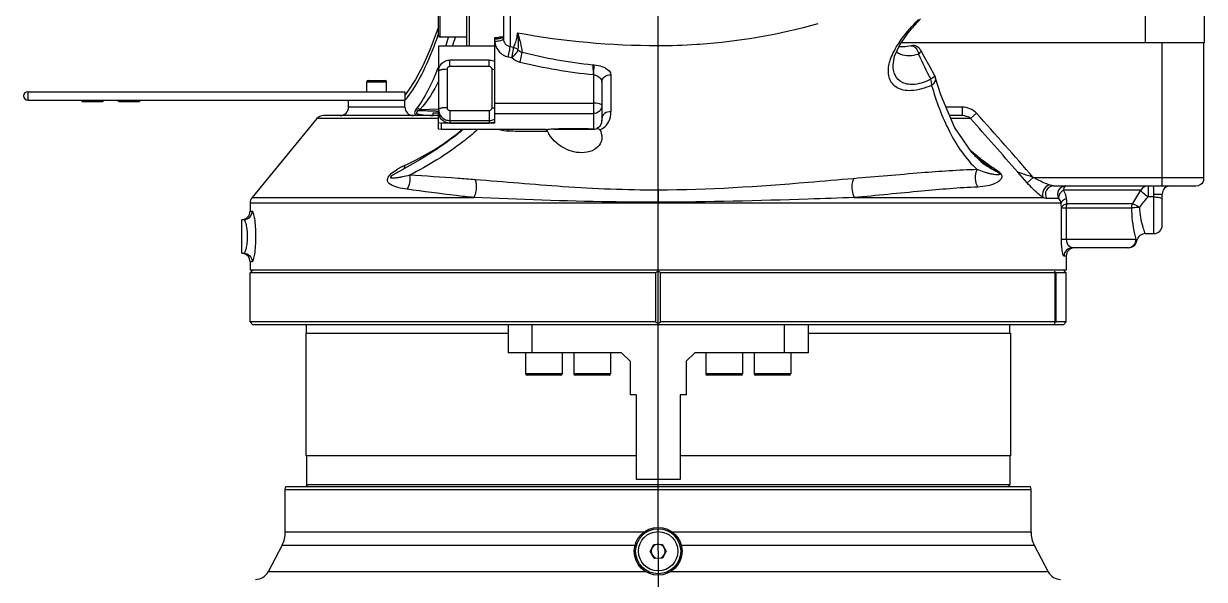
# Model space of a CAD drawing. Header units: millimetres. Extents: x 5828 to 7155, y 123 to 421.
# Drawn here: x 6346.48 to 6367.46, y 236.65 to 246.54 of the extents above; entities that cross this region are included whole.
import ezdxf

# ---------------------------------------------------------------- set-up
doc = ezdxf.new("R2010")
doc.units = ezdxf.units.MM
doc.linetypes.add('CENTER', pattern=[0.6, 0.375, -0.075, 0.075, -0.075])
doc.layers.add('中心线', color=7, linetype='Continuous')
doc.layers.add('外形图', color=7, linetype='Continuous')

msp = doc.modelspace()

# ---------------------------------------------------------------- linework, layer by layer
at = {"layer": '中心线', "linetype": 'CENTER', "ltscale": 30}
for q in [(6357.7575, 261.8058), (6357.7575, 224.6387)]:
    msp.add_line((6357.7575, 237.15), q, dxfattribs=at)
at = {"layer": '外形图', "color": 0, "linetype": 'Continuous'}
for p, q in [((6355.0074, 258.6249), (6355.0074, 246.2685)), ((6355.1258, 258.4543), (6355.1258, 246.1271)), ((6354.3574, 246.1333), (6354.3574, 258.2006)), ((6354.4074, 246.1333), (6354.4074, 258.2506)), ((6367.4631, 246.2003), (6367.4631, 248.4503)), ((6353.8574, 246.3178), (6353.8574, 247.0678)), ((6353.8824, 246.2928), (6353.8824, 247.0928)), ((6366.4131, 246.8828), (6366.4131, 246.2003)), ((6362.2174, 246.3944), (6362.4185, 246.6212)), ((6354.8574, 246.1333), (6353.8574, 246.1333)), ((6353.8574, 246.1333), (6353.8574, 245.689)), ((6354.3574, 246.2928), (6353.8824, 246.2928)), ((6354.8574, 244.7671), (6354.8574, 246.2886)), ((6355.1258, 246.1271), (6355.1894, 246.1143)), ((6362.0821, 246.2003), (6366.5763, 246.2003)), ((6362.0821, 246.2003), (6367.4551, 246.2003)), ((6362.2545, 246.1409), (6362.2546, 246.1409)), ((6366.7131, 243.6502), (6366.7131, 246.2003)), ((6367.4551, 246.2003), (6367.4631, 246.2003)), ((6367.4551, 243.7519), (6367.4551, 246.2003)), ((6355.0943, 245.9441), (6355.1598, 245.9308)), ((6353.8574, 245.689), (6353.8574, 244.9619)), ((6354.0074, 245.7228), (6354.0074, 245.0407)), ((6354.7574, 245.8877), (6354.0574, 245.8877)), ((6354.0574, 245.7715), (6354.0574, 245.8877)), ((6354.7574, 245.7715), (6354.0574, 245.7715)), ((6354.7574, 245.7715), (6354.7574, 245.8877)), ((6354.8074, 245.0407), (6354.8074, 245.7228)), ((6361.9326, 245.8019), (6361.9326, 245.802)), ((6352.5823, 245.5002), (6352.9324, 245.5002)), ((6352.5823, 245.3252), (6352.5823, 245.5002)), ((6352.6074, 245.5252), (6352.9074, 245.5252)), ((6352.9324, 245.3252), (6352.9324, 245.5002)), ((6356.6075, 245.6286), (6356.6075, 244.6502)), ((6356.7575, 245.497), (6356.7575, 244.8435)), ((6346.5577, 245.3252), (6353.2574, 245.3252)), ((6346.5577, 245.3252), (6346.5577, 245.1752)), ((6353.3124, 245.3338), (6353.2574, 245.2649)), ((6353.2574, 245.3252), (6353.2574, 245.1752)), ((6346.5577, 245.1752), (6353.2574, 245.1752)), ((6347.5097, 245.1752), (6347.5097, 245.1652)), ((6347.5097, 245.1652), (6347.9047, 245.1652)), ((6347.5247, 245.1502), (6347.5097, 245.1652)), ((6347.5247, 245.1502), (6347.8897, 245.1502)), ((6347.8897, 245.1502), (6347.9047, 245.1652)), ((6347.9047, 245.1752), (6347.9047, 245.1652)), ((6348.1597, 245.1752), (6348.1597, 245.1652)), ((6348.1597, 245.1652), (6348.5547, 245.1652)), ((6348.1747, 245.1502), (6348.1597, 245.1652)), ((6348.1747, 245.1502), (6348.5397, 245.1502)), ((6348.5397, 245.1502), (6348.5547, 245.1652)), ((6348.5547, 245.1752), (6348.5547, 245.1652)), ((6352.2573, 245.0502), (6352.2573, 245.1752)), ((6353.2574, 245.0502), (6353.2574, 245.1752)), ((6354.8574, 245.1229), (6356.6075, 245.1229)), ((6351.6932, 244.8454), (6350.5413, 243.4417)), ((6353.8574, 244.8454), (6351.6932, 244.8454)), ((6353.8574, 244.9002), (6351.8091, 244.9002)), ((6353.2574, 245.0502), (6352.2573, 245.0502)), ((6353.5209, 245.0098), (6353.8574, 245.0187)), ((6353.7574, 244.9502), (6353.8574, 244.9502)), ((6353.7574, 244.9002), (6353.7574, 244.9502)), ((6353.7691, 244.9773), (6353.7585, 244.9777)), ((6353.7903, 244.9765), (6353.7691, 244.9773)), ((6353.801, 244.9761), (6353.7903, 244.9765)), ((6353.8116, 244.9757), (6353.801, 244.9761)), ((6353.8222, 244.9753), (6353.8116, 244.9757)), ((6353.8328, 244.9748), (6353.8222, 244.9753)), ((6353.8434, 244.9744), (6353.8328, 244.9748)), ((6353.8541, 244.9739), (6353.8434, 244.9744)), ((6353.8574, 244.6588), (6353.8574, 244.9619)), ((6354.0574, 244.992), (6354.7574, 244.992)), ((6354.0574, 244.992), (6354.0574, 244.7671)), ((6354.7574, 244.992), (6354.7574, 244.7671)), ((6354.8574, 244.9347), (6356.6075, 244.9347)), ((6356.7575, 244.8434), (6356.7562, 244.8162)), ((6363.1583, 245.0502), (6362.8733, 245.0502)), ((6363.1583, 244.9002), (6362.9374, 244.9002)), ((6363.3066, 244.8454), (6362.9608, 244.8454)), ((6363.1583, 245.0502), (6363.1583, 244.9002)), ((6363.4127, 244.9405), (6363.3066, 244.8454)), ((6353.9074, 244.6502), (6353.8574, 244.6588)), ((6354.8574, 244.7671), (6353.9074, 244.7671)), ((6353.9074, 244.6502), (6353.9074, 244.7671)), ((6355.7574, 244.6502), (6353.9074, 244.6502)), ((6354.0574, 244.8121), (6354.7574, 244.8121)), ((6354.0574, 244.7671), (6354.7574, 244.7671)), ((6355.7575, 244.6502), (6355.7611, 244.6505)), ((6355.7594, 244.6504), (6355.7575, 244.6502)), ((6355.7648, 244.6507), (6355.7594, 244.6504)), ((6355.7611, 244.6505), (6355.763, 244.6506)), ((6355.763, 244.6506), (6355.799, 244.6529)), ((6355.9075, 244.6502), (6355.9075, 244.6586)), ((6356.6075, 244.6502), (6355.9075, 244.6502)), ((6355.7572, 244.6199), (6355.7646, 244.6199)), ((6355.7646, 244.6199), (6355.7895, 244.62)), ((6353.8374, 244.311), (6353.5246, 244.1136)), ((6353.8387, 244.3118), (6353.8374, 244.311)), ((6363.4548, 244.1174), (6363.3334, 244.2404)), ((6353.5246, 244.1136), (6353.1658, 243.9135)), ((6363.4548, 244.1174), (6363.4593, 244.1133)), ((6363.4632, 244.1254), (6363.468, 244.1217)), ((6363.477, 244.1431), (6363.4817, 244.1394)), ((6353.1656, 243.9134), (6353.1658, 243.9135)), ((6364.314, 243.705), (6364.1473, 243.8953)), ((6364.4226, 243.8002), (6364.314, 243.7051)), ((6364.4226, 243.8002), (6367.4551, 243.8002)), ((6364.781, 243.6502), (6367.3131, 243.6502)), ((6366.4623, 243.6502), (6366.4623, 243.454)), ((6350.5413, 243.4417), (6354.4806, 243.4417)), ((6357.7575, 243.5743), (6357.7582, 243.36)), ((6361.2409, 243.4417), (6364.5975, 243.4417)), ((6364.8749, 243.4233), (6364.6581, 243.4233)), ((6366.3359, 243.573), (6364.9574, 243.573)), ((6366.5631, 243.454), (6366.4623, 243.454)), ((6366.5631, 242.8002), (6366.5631, 243.5005)), ((6366.5631, 243.5002), (6366.7131, 243.5002)), ((6366.7131, 242.9502), (6366.7131, 243.5002)), ((6350.5073, 243.3465), (6364.9161, 243.3465)), ((6350.5073, 243.3465), (6350.5073, 243.2002)), ((6350.5073, 243.2002), (6350.5446, 243.2002)), ((6364.9245, 243.2613), (6365.0142, 243.2613)), ((6364.9245, 242.7002), (6364.9245, 243.2613)), ((6365.0142, 243.2613), (6366.1719, 243.2613)), ((6365.0142, 242.7002), (6365.0142, 243.2613)), ((6365.0216, 243.3342), (6366.1899, 243.3342)), ((6350.3573, 243.0502), (6350.3954, 243.0502)), ((6350.3573, 242.4502), (6350.3573, 243.0502)), ((6366.4131, 242.8002), (6366.5631, 242.8002)), ((6364.9245, 242.7002), (6366.2498, 242.7002)), ((6366.1173, 242.5502), (6365.1183, 242.5502)), ((6350.3573, 242.4502), (6350.3954, 242.4502)), ((6365.0077, 242.4002), (6364.9691, 242.4002)), ((6365.0077, 242.4002), (6365.0077, 242.1501)), ((6350.5446, 242.3001), (6350.5073, 242.3001)), ((6350.5073, 242.3001), (6350.5073, 242.1501)), ((6350.5573, 242.1501), (6350.5073, 242.1001)), ((6365.0076, 242.1501), (6350.5074, 242.1501)), ((6364.9577, 242.1501), (6365.0077, 242.1001)), ((6357.7143, 242.1001), (6350.5073, 242.1001)), ((6350.5073, 241.2301), (6350.5073, 242.1001)), ((6357.7143, 241.2301), (6357.7143, 242.1001)), ((6364.8121, 242.1001), (6357.8007, 242.1001)), ((6357.8007, 241.2301), (6357.8007, 242.1001)), ((6364.8121, 241.2301), (6364.8121, 242.1001)), ((6365.0077, 242.1001), (6364.8315, 242.1001)), ((6364.8315, 241.2301), (6364.8315, 242.1001)), ((6365.0077, 241.2301), (6365.0077, 242.1001)), ((6357.7143, 241.2301), (6350.5073, 241.2301)), ((6350.5573, 241.1801), (6350.5073, 241.2301)), ((6355.1055, 241.1801), (6350.5573, 241.1801)), ((6351.5073, 241.0301), (6351.5073, 241.1801)), ((6355.0949, 241.1801), (6355.0949, 240.6801)), ((6360.4096, 241.1801), (6355.1055, 241.1801)), ((6355.5156, 241.1801), (6355.5156, 240.6801)), ((6364.8121, 241.2301), (6357.8007, 241.2301)), ((6359.9994, 241.1801), (6359.9994, 240.6801)), ((6364.9577, 241.1801), (6360.4096, 241.1801)), ((6360.4201, 241.1801), (6360.4201, 240.6801)), ((6364.0077, 241.0301), (6364.0077, 241.1801)), ((6365.0077, 241.2301), (6364.8315, 241.2301)), ((6364.9577, 241.1801), (6365.0077, 241.2301)), ((6351.4948, 241.0301), (6355.0949, 241.0301)), ((6351.4948, 241.0301), (6351.4948, 238.85)), ((6360.4201, 241.0301), (6364.0202, 241.0301)), ((6364.0202, 241.0301), (6364.0202, 238.85)), ((6357.1075, 240.6801), (6355.095, 240.6801)), ((6355.4027, 240.6801), (6355.4027, 240.3051)), ((6356.0527, 240.6801), (6356.0527, 240.3051)), ((6356.2603, 240.6801), (6356.2603, 240.3051)), ((6356.9104, 240.6801), (6356.9104, 240.3051)), ((6357.1075, 240.6801), (6357.2575, 240.5301)), ((6358.2575, 240.5301), (6358.4075, 240.6801)), ((6360.4201, 240.6801), (6358.4075, 240.6801)), ((6358.6047, 240.6801), (6358.6047, 240.3051)), ((6359.2547, 240.6801), (6359.2547, 240.3051)), ((6359.4623, 240.6801), (6359.4623, 240.3051)), ((6360.1123, 240.6801), (6360.1123, 240.3051)), ((6357.2575, 240.5301), (6357.2575, 239.9301)), ((6358.2575, 240.5301), (6358.2575, 239.9301)), ((6356.0527, 240.3051), (6355.4027, 240.3051)), ((6356.0277, 240.2801), (6355.4277, 240.2801)), ((6356.9104, 240.3051), (6356.2603, 240.3051)), ((6356.8854, 240.2801), (6356.2853, 240.2801)), ((6359.2547, 240.3051), (6358.6047, 240.3051)), ((6359.2297, 240.2801), (6358.6297, 240.2801)), ((6360.1123, 240.3051), (6359.4623, 240.3051)), ((6360.0873, 240.2801), (6359.4873, 240.2801)), ((6357.365, 239.9301), (6357.2575, 239.9301)), ((6357.365, 239.9301), (6357.365, 238.43)), ((6358.2575, 239.9301), (6358.15, 239.9301)), ((6358.15, 239.9301), (6358.15, 238.43)), ((6357.365, 238.85), (6351.4948, 238.85)), ((6351.5073, 238.85), (6351.5073, 238.33)), ((6364.0202, 238.85), (6358.15, 238.85)), ((6364.0077, 238.85), (6364.0077, 238.33)), ((6358.15, 238.43), (6357.365, 238.43)), ((6351.1323, 238.25), (6351.1409, 238.3)), ((6351.1323, 238.25), (6364.3827, 238.25)), ((6351.1323, 237.4913), (6351.1323, 238.25)), ((6351.1409, 238.3), (6364.3741, 238.3)), ((6364.0077, 238.33), (6351.5073, 238.33)), ((6351.5246, 238.3), (6351.5073, 238.33)), ((6363.9904, 238.3), (6364.0077, 238.33)), ((6364.3827, 238.25), (6364.3741, 238.3)), ((6364.3827, 237.4913), (6364.3827, 238.25)), ((6357.5043, 237.4913), (6351.1323, 237.4913)), ((6364.3827, 237.4913), (6358.0107, 237.4913)), ((6351.0756, 237.2601), (6350.8274, 236.7843)), ((6351.0756, 237.2601), (6357.347, 237.26)), ((6357.6132, 237.1469), (6357.6827, 237.2734)), ((6357.688, 237.0235), (6357.6132, 237.1469)), ((6357.6827, 237.2734), (6357.827, 237.2765)), ((6357.827, 237.2765), (6357.9018, 237.153)), ((6357.9018, 237.153), (6357.8323, 237.0265)), ((6358.168, 237.26), (6364.4394, 237.2601)), ((6364.4394, 237.2601), (6364.6876, 236.7843)), ((6357.8323, 237.0265), (6357.688, 237.0235)), ((6357.5409, 236.7843), (6350.8274, 236.7843)), ((6364.6876, 236.7843), (6357.9741, 236.7843))]:
    msp.add_line(p, q, dxfattribs=at)
for points in [[(6353.8574, 246.4834), (6353.8493, 246.4584), (6353.7056, 246.0788), (6353.574, 245.7843), (6353.446, 245.5428), (6353.3124, 245.3338)], [(6361.9326, 245.802), (6361.9597, 245.9557), (6362.0526, 246.1579), (6362.2174, 246.3944)], [(6362.2546, 246.1409), (6362.1482, 246.1224), (6362.0363, 246.1216), (6362.036, 246.1217)], [(6362.6674, 245.6206), (6362.5881, 245.7587), (6362.4893, 245.9375), (6362.4219, 246.0644)], [(6363.3334, 244.2404), (6363.0246, 244.6959), (6362.7803, 245.2681), (6362.6824, 245.585)], [(6354.2701, 244.6502), (6354.1742, 244.5616), (6353.8387, 244.3118)]]:
    msp.add_lwpolyline(points, dxfattribs=at)
for radius in [0.425, 0.4, 0.35]:
    msp.add_circle((6357.7575, 237.15), radius, dxfattribs=at)
for centre, radius, start, end in [((6357.7481, 256.7218), 10.5772, 274.01818, 285.63952), ((6345.8041, 249.1466), 8.522, 340.72876, 340.91439), ((6353.8824, 246.3178), 0.025, 180, 270), ((6357.7574, 260.0198), 13.8738, 259.61895, 270.00041), ((6345.3781, 248.9537), 9.0557, 341.85383, 342.91218), ((6346.0656, 248.8606), 8.4874, 341.25652, 342.3897), ((6354.8594, 247.1304), 0.8418, 269.86304, 275.02469), ((6354.8593, 246.7646), 0.5023, 269.7855, 274.9755), ((6354.9387, 246.3789), 0.107, 291.99445, 295.00801), ((6354.8978, 246.8256), 0.5345, 279.16421, 281.33112), ((6354.9102, 246.7626), 0.4703, 281.36614, 281.99683), ((6354.9947, 246.2685), 0.0127, 352.26982, 359.97951), ((6357.7572, 256.7247), 10.5788, 270.0018, 273.71925), ((6362.289, 245.9949), 0.15, 27.63857, 103.17581), ((6372.7406, 250.785), 11.4138, 204.8141, 207.32869), ((6357.8799, 258.7134), 12.9718, 264.30361, 264.43553), ((6352.6074, 245.5002), 0.025, 90, 180), ((6352.9074, 245.5002), 0.025, 0, 90), ((6656.1756, 246.0923), 299.2591, 180.08913, 180.214958), ((6346.5577, 245.2502), 0.075, 90, 270), ((6352.1237, 246.1417), 1.494, 319.39171, 319.53373), ((6352.0601, 246.1954), 1.5772, 319.55099, 321.64924), ((6351.8091, 244.7502), 0.15, 90, 140.62851), ((6352.1073, 245.0502), 0.15, 270, 0), ((6353.4074, 245.0502), 0.15, 180, 270), ((6351.5512, 246.4333), 2.3771, 323.13288, 323.99807), ((6352.8124, 245.737), 1.0153, 312.1878, 314.24967), ((6353.2526, 231.0407), 13.9461, 87.92121, 89.00714), ((6264.113, 156.2193), 133.0186, 41.233272, 41.779705), ((6265.3981, 157.1234), 131.6006, 41.195863, 41.859039), ((6353.9075, 244.9214), 0.1544, 251.0474, 269.94775), ((6354.758, 244.97), 0.2029, 289.52851, 299.34142), ((6356.2579, 237.1518), 7.5151, 92.69933, 93.50102), ((6356.2577, 237.1668), 7.5001, 90.00161, 92.70296), ((6356.2574, 237.172), 7.4949, 87.32275, 89.99943), ((6356.4862, 244.8417), 0.2712, 353.72881, 354.61041), ((6350.6123, 249.4917), 6.0864, 302.19254, 304.36946), ((6350.7478, 249.2789), 5.8341, 301.8943, 302.17974), ((6367.2931, 249.0154), 6.1889, 229.86242, 231.93065), ((6353.9257, 242.5766), 1.5859, 114.90531, 117.60169), ((6367.1527, 248.8598), 6.0022, 231.05242, 232.07092), ((6353.79, 242.8357), 1.2935, 117.58908, 120.45332), ((6366.8631, 243.5002), 0.15, 90, 180), ((6367.3131, 243.8002), 0.15, 270, 341.20309), ((6350.6573, 243.3465), 0.15, 140.62851, 180), ((6347.9094, 241.9684), 17.1666, 4.5633, 4.84865), ((6350.3573, 243.2002), 0.15, 270, 0), ((6345.3563, 241.3704), 19.6594, 5.51937, 5.76891), ((6366.4131, 242.6502), 0.15, 89.99998, 170.40654), ((6366.5631, 242.9502), 0.15, 270, 0), ((6365.1577, 242.4002), 0.15, 90, 180), ((6366.1173, 242.7002), 0.15, 270, 350.40683), ((6350.3573, 242.3001), 0.15, 0, 75.63254), ((6355.4277, 240.3051), 0.025, 180, 270), ((6356.0277, 240.3051), 0.025, 270, 0), ((6356.2853, 240.3051), 0.025, 180, 270), ((6356.8854, 240.3051), 0.025, 270, 0), ((6358.6297, 240.3051), 0.025, 180, 270), ((6359.2297, 240.3051), 0.025, 270, 0), ((6359.4873, 240.3051), 0.025, 180, 270), ((6360.0873, 240.3051), 0.025, 270, 0), ((6350.6323, 237.4913), 0.5, 332.44719, 0), ((6364.8827, 237.4913), 0.5, 180, 207.55281), ((6357.7575, 237.15), 0.125, 91.21135, 270.0553), ((6357.7575, 237.15), 0.125, 271.21135, 90.0553), ((6350.6057, 236.9), 0.25, 270, 332.44719), ((6364.9093, 236.9), 0.25, 207.55281, 270)]:
    msp.add_arc(centre, radius, start, end, dxfattribs=at)
for points, knots in [([(6362.0134, 246.1562), (6362.0373, 246.1944), (6362.1476, 246.3559), (6362.278, 246.5027), (6362.383, 246.6103)], [0, 0, 0, 0, 0.230675, 1, 1, 1, 1]), ([(6353.2969, 245.2168), (6353.4285, 245.3829), (6353.6296, 245.7531), (6353.781, 246.1408), (6353.8485, 246.334)], [0, 0, 0, 0, 0.5086457, 1, 1, 1, 1]), ([(6355.2574, 246.3731), (6355.2534, 246.3487), (6355.2372, 246.2609), (6355.2138, 246.174), (6355.1894, 246.1142)], [0, 0, 0, 0, 0.2771436, 1, 1, 1, 1]), ([(6355.2574, 246.3731), (6355.2604, 246.3466), (6355.2701, 246.2463), (6355.2729, 246.145), (6355.2669, 246.071)], [0, 0, 0, 0, 0.264053, 1, 1, 1, 1]), ([(6354.8574, 246.2246), (6354.8923, 246.2246), (6354.938, 246.2288), (6355.0049, 246.2487), (6355.0073, 246.2668)], [0, 0, 0, 0, 0.6564664, 1, 1, 1, 1]), ([(6354.8574, 246.2246), (6354.8574, 246.1606), (6354.9068, 246.0269), (6355.0298, 245.9574), (6355.0943, 245.9441)], [0, 0, 0, 0, 0.4930752, 1, 1, 1, 1]), ([(6354.9788, 246.2797), (6354.9738, 246.2777), (6354.9491, 246.2696), (6354.9232, 246.266), (6354.9029, 246.2643)], [0, 0, 0, 0, 0.2102163, 1, 1, 1, 1]), ([(6354.9954, 246.2885), (6354.9937, 246.2873), (6354.99, 246.2849), (6354.9861, 246.2829), (6354.984, 246.2819)], [0, 0, 0, 0, 0.4744129, 1, 1, 1, 1]), ([(6355.0066, 246.3019), (6355.0057, 246.2994), (6355.0026, 246.2942), (6354.998, 246.2903), (6354.9954, 246.2885)], [0, 0, 0, 0, 0.4530397, 1, 1, 1, 1]), ([(6355.0074, 246.2685), (6355.0074, 246.2362), (6355.0319, 246.1691), (6355.0935, 246.1338), (6355.1258, 246.1271)], [0, 0, 0, 0, 0.4941668, 1, 1, 1, 1]), ([(6355.0943, 245.9441), (6355.0985, 245.9627), (6355.1106, 246.0234), (6355.1252, 246.0843), (6355.1258, 246.1271)], [0, 0, 0, 0, 0.3090374, 1, 1, 1, 1]), ([(6355.1586, 245.931), (6355.1627, 245.9497), (6355.1745, 246.0104), (6355.1888, 246.0714), (6355.1894, 246.1142)], [0, 0, 0, 0, 0.3089944, 1, 1, 1, 1]), ([(6361.8647, 245.8229), (6361.8711, 245.8501), (6361.906, 245.9672), (6361.9634, 246.0765), (6362.0134, 246.1562)], [0, 0, 0, 0, 0.2290628, 1, 1, 1, 1]), ([(6362.2548, 246.141), (6362.2677, 246.144), (6362.3402, 246.1307), (6362.3725, 246.0496), (6362.3805, 245.9949)], [0, 0, 0, 0, 0.1933268, 1, 1, 1, 1]), ([(6355.1611, 245.9297), (6355.1871, 245.9545), (6355.2247, 245.9985), (6355.263, 246.0481), (6355.2669, 246.071)], [0, 0, 0, 0, 0.6070122, 1, 1, 1, 1]), ([(6355.3025, 245.8523), (6355.307, 245.8692), (6355.3212, 245.9269), (6355.3356, 245.985), (6355.3393, 246.0268)], [0, 0, 0, 0, 0.2943908, 1, 1, 1, 1]), ([(6361.9963, 246.0355), (6362.0149, 246.0179), (6362.1305, 245.9473), (6362.2775, 245.9676), (6362.3805, 245.9949)], [0, 0, 0, 0, 0.1933703, 1, 1, 1, 1]), ([(6362.4219, 246.0644), (6362.424, 246.0604), (6362.4248, 246.0303), (6362.3987, 246.01), (6362.3805, 245.9949)], [0, 0, 0, 0, 0.1581439, 1, 1, 1, 1]), ([(6353.8574, 245.689), (6353.8574, 245.7149), (6353.8679, 245.7673), (6353.9125, 245.8334), (6353.979, 245.8775), (6354.0314, 245.8877), (6354.0574, 245.8877)], [0, 0, 0, 0, 0.2498034, 0.4997199, 0.7498004, 1, 1, 1, 1]), ([(6354.0074, 245.7228), (6353.9882, 245.7228), (6353.9604, 245.7216), (6353.925, 245.7175), (6353.9026, 245.7135), (6353.8837, 245.7084), (6353.8685, 245.7026), (6353.8574, 245.6948), (6353.8574, 245.689)], [0, 0, 0, 0, 0.3629494, 0.5279405, 0.6739451, 0.7961244, 0.8911207, 1, 1, 1, 1]), ([(6354.0574, 245.7715), (6354.0447, 245.7715), (6354.0184, 245.7614), (6354.0074, 245.7352), (6354.0074, 245.7228)], [0, 0, 0, 0, 0.5045891, 1, 1, 1, 1]), ([(6354.8074, 245.7228), (6354.8074, 245.7352), (6354.7964, 245.7614), (6354.7701, 245.7715), (6354.7574, 245.7715)], [0, 0, 0, 0, 0.4954108, 1, 1, 1, 1]), ([(6354.8074, 245.7228), (6354.8117, 245.7228), (6354.8284, 245.7226), (6354.845, 245.7218), (6354.8575, 245.7208)], [0, 0, 0, 0, 0.2542563, 1, 1, 1, 1]), ([(6356.5924, 245.8056), (6356.599, 245.7969), (6356.5939, 245.7681), (6356.6012, 245.7276), (6356.6013, 245.6788), (6356.6094, 245.6454), (6356.6077, 245.6286)], [0, 0, 0, 0, 0.1843967, 0.4321416, 0.7138082, 1, 1, 1, 1]), ([(6356.6075, 245.6286), (6356.6092, 245.6452), (6356.6149, 245.7032), (6356.6201, 245.7613), (6356.6223, 245.8027)], [0, 0, 0, 0, 0.287584, 1, 1, 1, 1]), ([(6356.7575, 245.7738), (6356.7803, 245.7659), (6356.8465, 245.7389), (6356.9168, 245.6768), (6356.9169, 245.6268)], [0, 0, 0, 0, 0.3260966, 1, 1, 1, 1]), ([(6362.6167, 245.4379), (6362.5017, 245.3876), (6362.2932, 245.3202), (6361.9832, 245.3649), (6361.8313, 245.5852), (6361.8464, 245.7453), (6361.8647, 245.8229)], [0, 0, 0, 0, 0.3403337, 0.5873677, 0.7838329, 1, 1, 1, 1]), ([(6362.6007, 245.545), (6362.5125, 245.5013), (6362.3482, 245.4395), (6362.1, 245.4592), (6361.9521, 245.6125), (6361.9326, 245.7394), (6361.9326, 245.8019)], [0, 0, 0, 0, 0.3326794, 0.5848733, 0.7888604, 1, 1, 1, 1]), ([(6356.6764, 245.6046), (6356.6884, 245.5982), (6356.7268, 245.574), (6356.7575, 245.5294), (6356.7575, 245.4969)], [0, 0, 0, 0, 0.2948562, 1, 1, 1, 1]), ([(6356.7575, 245.497), (6356.7575, 245.5323), (6356.7981, 245.608), (6356.8778, 245.6289), (6356.9169, 245.6268)], [0, 0, 0, 0, 0.4743121, 1, 1, 1, 1]), ([(6362.6167, 245.4379), (6362.618, 245.4451), (6362.6199, 245.4816), (6362.6105, 245.5177), (6362.6007, 245.545)], [0, 0, 0, 0, 0.201926, 1, 1, 1, 1]), ([(6362.6824, 245.585), (6362.6933, 245.5458), (6362.6734, 245.4807), (6362.6296, 245.4459), (6362.6167, 245.4379)], [0, 0, 0, 0, 0.728621, 1, 1, 1, 1]), ([(6362.6674, 245.6206), (6362.669, 245.6177), (6362.6677, 245.6077), (6362.6624, 245.6007), (6362.659, 245.5964)], [0, 0, 0, 0, 0.375403, 1, 1, 1, 1]), ([(6362.6167, 245.4379), (6362.6977, 245.1565), (6362.8946, 244.617), (6363.2203, 244.1272), (6363.4277, 243.9386)], [0, 0, 0, 0, 0.5109806, 1, 1, 1, 1]), ([(6356.7575, 245.079), (6356.7575, 245.0969), (6356.6876, 245.1198), (6356.6431, 245.1229), (6356.6075, 245.1229)], [0, 0, 0, 0, 0.3348456, 1, 1, 1, 1]), ([(6356.7575, 245.079), (6356.7575, 245.042), (6356.724, 244.9641), (6356.6455, 244.9347), (6356.6075, 244.9347)], [0, 0, 0, 0, 0.4931988, 1, 1, 1, 1]), ([(6353.453, 245.0071), (6353.45, 245.0032), (6353.4445, 244.9954), (6353.4395, 244.9873), (6353.4373, 244.9831)], [0, 0, 0, 0, 0.5081695, 1, 1, 1, 1]), ([(6353.4942, 244.9848), (6353.4819, 244.9769), (6353.4591, 244.9666), (6353.463, 244.9342), (6353.4937, 244.9278), (6353.5278, 244.9187), (6353.5891, 244.9118), (6353.6651, 244.9055), (6353.7266, 244.9029), (6353.7574, 244.9019)], [0, 0, 0, 0, 0.1230125, 0.1691957, 0.2298213, 0.354721, 0.4830482, 0.741019, 1, 1, 1, 1]), ([(6354.0074, 245.0407), (6353.9882, 245.0407), (6353.9604, 245.0395), (6353.925, 245.0354), (6353.9026, 245.0314), (6353.8837, 245.0263), (6353.8685, 245.0205), (6353.8574, 245.0127), (6353.8574, 245.0069)], [0, 0, 0, 0, 0.3629494, 0.5279405, 0.6739451, 0.7961244, 0.8911207, 1, 1, 1, 1]), ([(6353.8574, 245.0069), (6353.8574, 244.9816), (6353.8679, 244.9301), (6353.9126, 244.8653), (6353.9791, 244.8221), (6354.0314, 244.8121), (6354.0574, 244.8121)], [0, 0, 0, 0, 0.2469931, 0.4957601, 0.7470107, 1, 1, 1, 1]), ([(6354.0574, 244.7671), (6354.0314, 244.7671), (6353.9791, 244.7771), (6353.9126, 244.8203), (6353.8679, 244.8851), (6353.8574, 244.9366), (6353.8574, 244.9619)], [0, 0, 0, 0, 0.2529893, 0.5042399, 0.7530069, 1, 1, 1, 1]), ([(6354.0074, 245.0407), (6354.0074, 245.0282), (6354.0184, 245.002), (6354.0447, 244.992), (6354.0574, 244.992)], [0, 0, 0, 0, 0.4954108, 1, 1, 1, 1]), ([(6354.7574, 244.992), (6354.7701, 244.992), (6354.7964, 245.002), (6354.8074, 245.0282), (6354.8074, 245.0407)], [0, 0, 0, 0, 0.5045891, 1, 1, 1, 1]), ([(6354.8074, 245.0407), (6354.8117, 245.0407), (6354.8284, 245.0405), (6354.845, 245.0397), (6354.8575, 245.0387)], [0, 0, 0, 0, 0.2542563, 1, 1, 1, 1]), ([(6356.7219, 244.6448), (6356.789, 244.6706), (6356.8943, 244.7739), (6356.9188, 244.909), (6356.9186, 244.9696)], [0, 0, 0, 0, 0.5426548, 1, 1, 1, 1]), ([(6356.9187, 244.9696), (6356.8794, 244.972), (6356.7999, 244.953), (6356.7575, 244.8782), (6356.7575, 244.8434)], [0, 0, 0, 0, 0.5307277, 1, 1, 1, 1]), ([(6354.5479, 244.6497), (6354.4645, 244.5739), (6354.0905, 244.2628), (6353.6714, 244.0092), (6353.3399, 243.8376)], [0, 0, 0, 0, 0.2318941, 1, 1, 1, 1]), ([(6354.2912, 244.65), (6354.2563, 244.6207), (6354.11, 244.5019), (6353.9571, 244.3915), (6353.8387, 244.3118)], [0, 0, 0, 0, 0.2422405, 1, 1, 1, 1]), ([(6354.7574, 244.8121), (6354.7661, 244.8121), (6354.8008, 244.8142), (6354.8348, 244.8254), (6354.8574, 244.8382)], [0, 0, 0, 0, 0.2515117, 1, 1, 1, 1]), ([(6355.0997, 244.6285), (6355.0972, 244.6326), (6355.092, 244.6403), (6355.0858, 244.6473), (6355.0826, 244.6503)], [0, 0, 0, 0, 0.5185281, 1, 1, 1, 1]), ([(6355.7895, 244.62), (6355.7874, 244.6245), (6355.7814, 244.6352), (6355.7734, 244.6507), (6355.7651, 244.6507)], [0, 0, 0, 0, 0.3772184, 1, 1, 1, 1]), ([(6356.7558, 244.8121), (6356.7544, 244.7991), (6356.7446, 244.7432), (6356.7077, 244.6889), (6356.6687, 244.6687)], [0, 0, 0, 0, 0.229675, 1, 1, 1, 1]), ([(6355.0997, 244.6285), (6355.1527, 244.6268), (6355.3718, 244.6211), (6355.5911, 244.6198), (6355.7572, 244.6199)], [0, 0, 0, 0, 0.241997, 1, 1, 1, 1]), ([(6356.2575, 244.2556), (6356.2008, 244.2694), (6356.0129, 244.3423), (6355.8497, 244.4902), (6355.7895, 244.62)], [0, 0, 0, 0, 0.2896571, 1, 1, 1, 1]), ([(6356.7575, 244.5138), (6356.7575, 244.4733), (6356.7332, 244.385), (6356.5745, 244.2334), (6356.3783, 244.2262), (6356.2575, 244.2556)], [0, 0, 0, 0, 0.1915519, 0.4107829, 1, 1, 1, 1]), ([(6353.2579, 244.0151), (6353.3061, 244.0375), (6353.5015, 244.1321), (6353.6911, 244.2389), (6353.8303, 244.3256)], [0, 0, 0, 0, 0.2447469, 1, 1, 1, 1]), ([(6353.2453, 243.957), (6353.2534, 243.9682), (6353.2574, 243.9892), (6353.258, 244.009), (6353.2579, 244.0151)], [0, 0, 0, 0, 0.6939479, 1, 1, 1, 1]), ([(6363.468, 244.1217), (6363.4928, 244.1025), (6363.5889, 244.0291), (6363.6877, 243.9592), (6363.7631, 243.911)], [0, 0, 0, 0, 0.2595661, 1, 1, 1, 1]), ([(6363.4817, 244.1394), (6363.5454, 244.0898), (6363.6305, 244.0263), (6363.7186, 243.9671), (6363.7399, 243.9532)], [0, 0, 0, 0, 0.760304, 1, 1, 1, 1]), ([(6353.2948, 243.589), (6353.2409, 243.5963), (6353.1623, 243.6104), (6353.0631, 243.6418), (6352.9999, 243.6718), (6352.9402, 243.723), (6352.9573, 243.8212), (6353.0387, 243.888), (6353.1012, 243.9311), (6353.1344, 243.9507)], [0, 0, 0, 0, 0.2387707, 0.3496848, 0.4534164, 0.5498598, 0.6651961, 0.8310012, 1, 1, 1, 1]), ([(6353.3399, 243.8376), (6353.2977, 243.8271), (6353.2348, 243.8126), (6353.151, 243.7964), (6353.1008, 243.7889), (6353.0606, 243.7847), (6353.0357, 243.7855), (6352.9972, 243.7846), (6353.0194, 243.8334), (6353.055, 243.8479), (6353.1038, 243.8816), (6353.1411, 243.9006), (6353.1656, 243.9135)], [0, 0, 0, 0, 0.2393815, 0.3554776, 0.4677839, 0.5215695, 0.5723434, 0.6185534, 0.681002, 0.7682807, 0.847597, 1, 1, 1, 1]), ([(6354.5053, 243.7585), (6354.402, 243.7663), (6354.0137, 243.7956), (6353.6253, 243.8243), (6353.3399, 243.8376)], [0, 0, 0, 0, 0.2661831, 1, 1, 1, 1]), ([(6363.4277, 243.9386), (6363.0954, 243.9306), (6362.362, 243.8774), (6361.6303, 243.811), (6361.2291, 243.7779)], [0, 0, 0, 0, 0.4522365, 1, 1, 1, 1]), ([(6363.7631, 243.911), (6363.7889, 243.8966), (6363.8655, 243.8443), (6363.7738, 243.8451), (6363.7279, 243.8501), (6363.6697, 243.8606), (6363.6121, 243.8747), (6363.5301, 243.899), (6363.4688, 243.9217), (6363.4277, 243.9386)], [0, 0, 0, 0, 0.1762765, 0.270391, 0.3777478, 0.4915361, 0.6105606, 0.7347207, 1, 1, 1, 1]), ([(6363.7399, 243.9532), (6363.7603, 243.9399), (6363.8013, 243.9104), (6363.8524, 243.8646), (6363.8681, 243.8089), (6363.8484, 243.7633), (6363.8076, 243.7268), (6363.7271, 243.6818), (6363.6019, 243.6438), (6363.4947, 243.6312), (6363.4366, 243.6288)], [0, 0, 0, 0, 0.1068054, 0.222371, 0.2937926, 0.3418197, 0.4322045, 0.5284006, 0.7450325, 1, 1, 1, 1]), ([(6363.7631, 243.911), (6363.755, 243.9191), (6363.7438, 243.9335), (6363.7439, 243.9505), (6363.7444, 243.9556)], [0, 0, 0, 0, 0.690813, 1, 1, 1, 1]), ([(6364.4226, 243.8002), (6364.3974, 243.8091), (6364.3056, 243.8408), (6364.2129, 243.8698), (6364.1473, 243.8953)], [0, 0, 0, 0, 0.2755777, 1, 1, 1, 1]), ([(6364.7074, 243.6685), (6364.684, 243.6764), (6364.5863, 243.7141), (6364.4921, 243.7606), (6364.4226, 243.8002)], [0, 0, 0, 0, 0.2354834, 1, 1, 1, 1]), ([(6354.4806, 243.4417), (6354.3757, 243.4531), (6353.98, 243.4981), (6353.585, 243.5496), (6353.2948, 243.589)], [0, 0, 0, 0, 0.2649014, 1, 1, 1, 1]), ([(6354.5053, 243.7585), (6354.5137, 243.7346), (6354.5348, 243.6289), (6354.5178, 243.5148), (6354.4806, 243.4417)], [0, 0, 0, 0, 0.2361569, 1, 1, 1, 1]), ([(6357.7575, 243.5743), (6357.1927, 243.5734), (6356.1063, 243.6171), (6355.0251, 243.7195), (6354.5053, 243.7585)], [0, 0, 0, 0, 0.5200834, 1, 1, 1, 1]), ([(6361.2291, 243.7779), (6360.9613, 243.7558), (6359.8067, 243.6541), (6358.6481, 243.5744), (6357.7575, 243.5743)], [0, 0, 0, 0, 0.2317512, 1, 1, 1, 1]), ([(6361.2291, 243.7779), (6361.2177, 243.7542), (6361.1864, 243.6437), (6361.2013, 243.52), (6361.2409, 243.4417)], [0, 0, 0, 0, 0.2308126, 1, 1, 1, 1]), ([(6363.4366, 243.6288), (6363.104, 243.6152), (6362.3717, 243.5515), (6361.641, 243.478), (6361.2409, 243.4417)], [0, 0, 0, 0, 0.453148, 1, 1, 1, 1]), ([(6364.5975, 243.4417), (6364.5745, 243.4573), (6364.4724, 243.5367), (6364.3807, 243.6287), (6364.314, 243.705)], [0, 0, 0, 0, 0.2152686, 1, 1, 1, 1]), ([(6364.7074, 243.6685), (6364.6625, 243.6533), (6364.5914, 243.584), (6364.577, 243.4798), (6364.5975, 243.4417)], [0, 0, 0, 0, 0.5227755, 1, 1, 1, 1]), ([(6364.781, 243.6502), (6364.7324, 243.6502), (6364.6286, 243.5867), (6364.6332, 243.4671), (6364.6581, 243.4233)], [0, 0, 0, 0, 0.4914175, 1, 1, 1, 1]), ([(6364.781, 243.6502), (6364.7759, 243.6502), (6364.7505, 243.6534), (6364.7265, 243.662), (6364.7074, 243.6685)], [0, 0, 0, 0, 0.2037775, 1, 1, 1, 1]), ([(6365.0018, 243.6502), (6364.9521, 243.6502), (6364.8455, 243.5892), (6364.8494, 243.4668), (6364.8749, 243.4233)], [0, 0, 0, 0, 0.4961843, 1, 1, 1, 1]), ([(6365.0018, 243.6502), (6364.997, 243.6502), (6364.9675, 243.6347), (6364.9622, 243.5987), (6364.9574, 243.573)], [0, 0, 0, 0, 0.1547241, 1, 1, 1, 1]), ([(6366.5631, 243.5005), (6366.5631, 243.5196), (6366.5619, 243.5537), (6366.5659, 243.6039), (6366.5582, 243.6266), (6366.5669, 243.6502), (6366.5631, 243.6502)], [0, 0, 0, 0, 0.382846, 0.707236, 0.923919, 1, 1, 1, 1]), ([(6357.7582, 243.36), (6357.4743, 243.3593), (6356.3813, 243.3661), (6355.289, 243.4095), (6354.4806, 243.4417)], [0, 0, 0, 0, 0.2598166, 1, 1, 1, 1]), ([(6361.2409, 243.4417), (6360.9689, 243.4326), (6359.8084, 243.3918), (6358.6473, 243.3602), (6357.7582, 243.36)], [0, 0, 0, 0, 0.2343891, 1, 1, 1, 1]), ([(6364.6581, 243.4233), (6364.6538, 243.4233), (6364.6326, 243.4258), (6364.6129, 243.4346), (6364.5975, 243.4417)], [0, 0, 0, 0, 0.1995307, 1, 1, 1, 1]), ([(6364.9574, 243.573), (6364.9428, 243.5627), (6364.9, 243.526), (6364.8616, 243.4617), (6364.8749, 243.4233)], [0, 0, 0, 0, 0.3056367, 1, 1, 1, 1]), ([(6365.0146, 243.4194), (6365.0021, 243.4161), (6364.9637, 243.403), (6364.9229, 243.3745), (6364.9161, 243.3465)], [0, 0, 0, 0, 0.3084498, 1, 1, 1, 1]), ([(6366.4623, 243.454), (6366.4315, 243.4726), (6366.3872, 243.5071), (6366.3398, 243.5508), (6366.3359, 243.573)], [0, 0, 0, 0, 0.6140457, 1, 1, 1, 1]), ([(6366.5631, 243.454), (6366.5987, 243.454), (6366.6443, 243.4511), (6366.7131, 243.4261), (6366.7131, 243.4079)], [0, 0, 0, 0, 0.6614419, 1, 1, 1, 1]), ([(6350.3954, 243.0502), (6350.4335, 243.0502), (6350.513, 243.0824), (6350.5446, 243.1619), (6350.5446, 243.2002)], [0, 0, 0, 0, 0.4990871, 1, 1, 1, 1]), ([(6350.5446, 243.2002), (6350.5579, 243.2002), (6350.5688, 243.1352), (6350.5882, 243.0581), (6350.5996, 242.9112), (6350.6052, 242.7502), (6350.5997, 242.5892), (6350.5882, 242.4423), (6350.5688, 242.3651), (6350.5579, 242.3002), (6350.5446, 242.3001)], [0, 0, 0, 0, 0.0434453, 0.152756, 0.3127813, 0.4999485, 0.6871252, 0.8471679, 0.9565281, 1, 1, 1, 1]), ([(6364.9245, 243.2613), (6364.9264, 243.2693), (6364.9465, 243.3072), (6364.9893, 243.3255), (6365.0216, 243.3342)], [0, 0, 0, 0, 0.1968346, 1, 1, 1, 1]), ([(6366.1719, 243.2613), (6366.1788, 243.2628), (6366.2265, 243.2681), (6366.2744, 243.2696), (6366.3152, 243.2703)], [0, 0, 0, 0, 0.1470092, 1, 1, 1, 1]), ([(6366.2498, 242.7002), (6366.2417, 242.7317), (6366.1981, 242.9155), (6366.1746, 243.1048), (6366.1719, 243.2613)], [0, 0, 0, 0, 0.17197, 1, 1, 1, 1]), ([(6366.1899, 243.3342), (6366.1961, 243.3321), (6366.2389, 243.3125), (6366.28, 243.29), (6366.3152, 243.2703)], [0, 0, 0, 0, 0.1393349, 1, 1, 1, 1]), ([(6366.4131, 242.8002), (6366.4061, 242.8108), (6366.3949, 242.8586), (6366.3594, 242.9509), (6366.3285, 243.0967), (6366.3167, 243.2091), (6366.3152, 243.2703)], [0, 0, 0, 0, 0.0791601, 0.2981877, 0.6192678, 1, 1, 1, 1]), ([(6350.3954, 243.0502), (6350.4053, 243.0502), (6350.4223, 243.0117), (6350.4379, 242.9558), (6350.4521, 242.8594), (6350.4569, 242.7502), (6350.4521, 242.641), (6350.4379, 242.5446), (6350.4223, 242.4887), (6350.4054, 242.4502), (6350.3954, 242.4502)], [0, 0, 0, 0, 0.0479606, 0.156171, 0.314054, 0.4999508, 0.6858571, 0.8437562, 0.9520135, 1, 1, 1, 1]), ([(6364.9691, 242.4002), (6364.961, 242.4002), (6364.9495, 242.4367), (6364.9375, 242.4882), (6364.927, 242.5866), (6364.9245, 242.6591), (6364.9245, 242.7002)], [0, 0, 0, 0, 0.0787425, 0.2787001, 0.5987659, 1, 1, 1, 1]), ([(6365.1183, 242.5502), (6365.0802, 242.5502), (6365.0007, 242.518), (6364.9691, 242.4384), (6364.9691, 242.4002)], [0, 0, 0, 0, 0.4990578, 1, 1, 1, 1]), ([(6365.1183, 242.5502), (6365.0941, 242.5502), (6365.0293, 242.587), (6365.0142, 242.6587), (6365.0142, 242.7002)], [0, 0, 0, 0, 0.3683534, 1, 1, 1, 1]), ([(6366.1008, 242.5502), (6366.1388, 242.5502), (6366.2182, 242.5824), (6366.2498, 242.6619), (6366.2498, 242.7002)], [0, 0, 0, 0, 0.4988516, 1, 1, 1, 1]), ([(6366.2652, 242.6752), (6366.264, 242.6775), (6366.258, 242.6853), (6366.2533, 242.6939), (6366.2498, 242.7002)], [0, 0, 0, 0, 0.2670667, 1, 1, 1, 1]), ([(6350.3954, 242.4502), (6350.4335, 242.4502), (6350.513, 242.418), (6350.5446, 242.3384), (6350.5446, 242.3001)], [0, 0, 0, 0, 0.4990873, 1, 1, 1, 1]), ([(6364.8158, 242.1137), (6364.8133, 242.1157), (6364.8094, 242.1188), (6364.7962, 242.1279), (6364.7964, 242.1237)], [0, 0, 0, 0, 0.4336438, 1, 1, 1, 1]), ([(6364.7964, 242.1237), (6364.7965, 242.1224), (6364.8007, 242.1135), (6364.8068, 242.1064), (6364.8121, 242.1001)], [0, 0, 0, 0, 0.1437715, 1, 1, 1, 1]), ([(6364.8158, 241.2166), (6364.8133, 241.2146), (6364.8094, 241.2115), (6364.7962, 241.2024), (6364.7964, 241.2065)], [0, 0, 0, 0, 0.4336438, 1, 1, 1, 1]), ([(6364.7964, 241.2065), (6364.7965, 241.2079), (6364.8007, 241.2167), (6364.8068, 241.2239), (6364.8121, 241.2301)], [0, 0, 0, 0, 0.1437715, 1, 1, 1, 1])]:
    msp.add_open_spline(points, degree=3, knots=knots, dxfattribs=at)
for points in [[(6355.2574, 246.3731), (6355.2861, 246.2918), (6355.3102, 246.2085), (6355.3257, 246.1237)], [(6354.983, 246.298), (6354.9664, 246.2953), (6354.9498, 246.2933), (6354.9332, 246.2918)], [(6355.1894, 246.1142), (6355.2182, 246.1074), (6355.246, 246.092), (6355.2669, 246.071)], [(6355.3257, 246.1237), (6355.3316, 246.0916), (6355.3362, 246.0593), (6355.3393, 246.0268)], [(6358.4434, 246.1686), (6358.4587, 246.1689), (6358.474, 246.1702), (6358.4893, 246.1706)], [(6355.1598, 245.9308), (6355.199, 245.8932), (6355.2498, 245.8653), (6355.3025, 245.8523)], [(6355.2669, 246.071), (6355.2864, 246.0506), (6355.3121, 246.0346), (6355.3393, 246.0268)], [(6355.3393, 246.0268), (6355.7508, 245.9239), (6356.1703, 245.8481), (6356.5924, 245.8056)], [(6353.8576, 245.7799), (6353.7566, 245.5198), (6353.6383, 245.2616), (6353.4743, 245.036)], [(6354.7574, 245.8877), (6354.7919, 245.8877), (6354.8275, 245.8783), (6354.8574, 245.8611)], [(6355.3025, 245.8523), (6355.7311, 245.7473), (6356.1681, 245.6706), (6356.6075, 245.6286)], [(6356.6223, 245.8027), (6356.6681, 245.7982), (6356.7139, 245.7889), (6356.7575, 245.7738)], [(6353.8576, 245.5207), (6353.7687, 245.3371), (6353.6655, 245.1536), (6353.5209, 245.0098)], [(6356.6075, 245.6286), (6356.6314, 245.624), (6356.6549, 245.6159), (6356.6764, 245.6046)], [(6362.6355, 245.5722), (6362.6244, 245.5625), (6362.6127, 245.5535), (6362.6007, 245.545)], [(6362.659, 245.5964), (6362.6521, 245.5875), (6362.6439, 245.5797), (6362.6355, 245.5722)], [(6362.668, 245.621), (6362.6744, 245.6107), (6362.6786, 245.5978), (6362.677, 245.5858)], [(6353.4373, 244.9831), (6353.4282, 244.9661), (6353.4257, 244.94), (6353.4381, 244.9254)], [(6353.4381, 244.9254), (6353.4476, 244.9142), (6353.4609, 244.9066), (6353.4741, 244.9002)], [(6353.4942, 244.9848), (6353.482, 244.9925), (6353.4696, 245.0019), (6353.4553, 245.0043)], [(6353.5209, 245.0098), (6353.5071, 245.0187), (6353.4935, 245.0296), (6353.4774, 245.0326)], [(6363.4127, 244.9405), (6363.3511, 245.0093), (6363.2507, 245.0502), (6363.1583, 245.0502)], [(6363.3066, 244.8454), (6363.2687, 244.882), (6363.211, 244.9002), (6363.1583, 244.9002)], [(6354.8258, 244.7788), (6354.804, 244.7711), (6354.7806, 244.7671), (6354.7574, 244.7671)], [(6354.9372, 244.6497), (6354.9906, 244.6384), (6355.0451, 244.6303), (6355.0997, 244.6285)], [(6356.6075, 244.6587), (6356.6281, 244.6578), (6356.6495, 244.6611), (6356.6687, 244.6687)], [(6356.6687, 244.6687), (6356.6868, 244.6758), (6356.7125, 244.6618), (6356.7219, 244.6448)], [(6356.7219, 244.6448), (6356.7436, 244.6051), (6356.7575, 244.559), (6356.7575, 244.5138)], [(6363.4593, 244.1133), (6363.55, 244.0322), (6363.6523, 243.9613), (6363.7631, 243.911)], [(6353.3399, 243.8376), (6353.3563, 243.755), (6353.3403, 243.6599), (6353.2948, 243.589)], [(6363.4277, 243.9386), (6363.3741, 243.8503), (6363.3783, 243.7141), (6363.4366, 243.6288)], [(6366.4623, 243.6502), (6366.4129, 243.6502), (6366.3592, 243.6166), (6366.3359, 243.573)], [(6364.9161, 243.3465), (6364.9104, 243.375), (6364.8946, 243.402), (6364.8749, 243.4233)], [(6365.0146, 243.4194), (6365.0099, 243.4738), (6364.9889, 243.5284), (6364.9574, 243.573)], [(6366.1899, 243.3342), (6366.2356, 243.4155), (6366.2846, 243.4951), (6366.3359, 243.573)], [(6366.3152, 243.2703), (6366.3616, 243.3336), (6366.411, 243.3947), (6366.4623, 243.454)], [(6365.0142, 243.2613), (6365.0142, 243.2835), (6365.0123, 243.3081), (6365.0234, 243.3274)], [(6366.1719, 243.2613), (6366.1719, 243.2846), (6366.1754, 243.3139), (6366.1943, 243.3274)], [(6357.7575, 242.1251), (6357.7409, 242.1251), (6357.7226, 242.1145), (6357.7143, 242.1001)], [(6357.8007, 242.1001), (6357.7924, 242.1145), (6357.7742, 242.1251), (6357.7575, 242.1251)], [(6364.8315, 242.1001), (6364.8264, 242.1048), (6364.8212, 242.1093), (6364.8158, 242.1137)], [(6357.7575, 241.2051), (6357.7409, 241.2051), (6357.7226, 241.2157), (6357.7143, 241.2301)], [(6357.8007, 241.2301), (6357.7924, 241.2157), (6357.7742, 241.2051), (6357.7575, 241.2051)], [(6364.8315, 241.2301), (6364.8264, 241.2255), (6364.8212, 241.2209), (6364.8158, 241.2166)]]:
    msp.add_open_spline(points, degree=3, dxfattribs=at)

doc.saveas('drawing.dxf')
